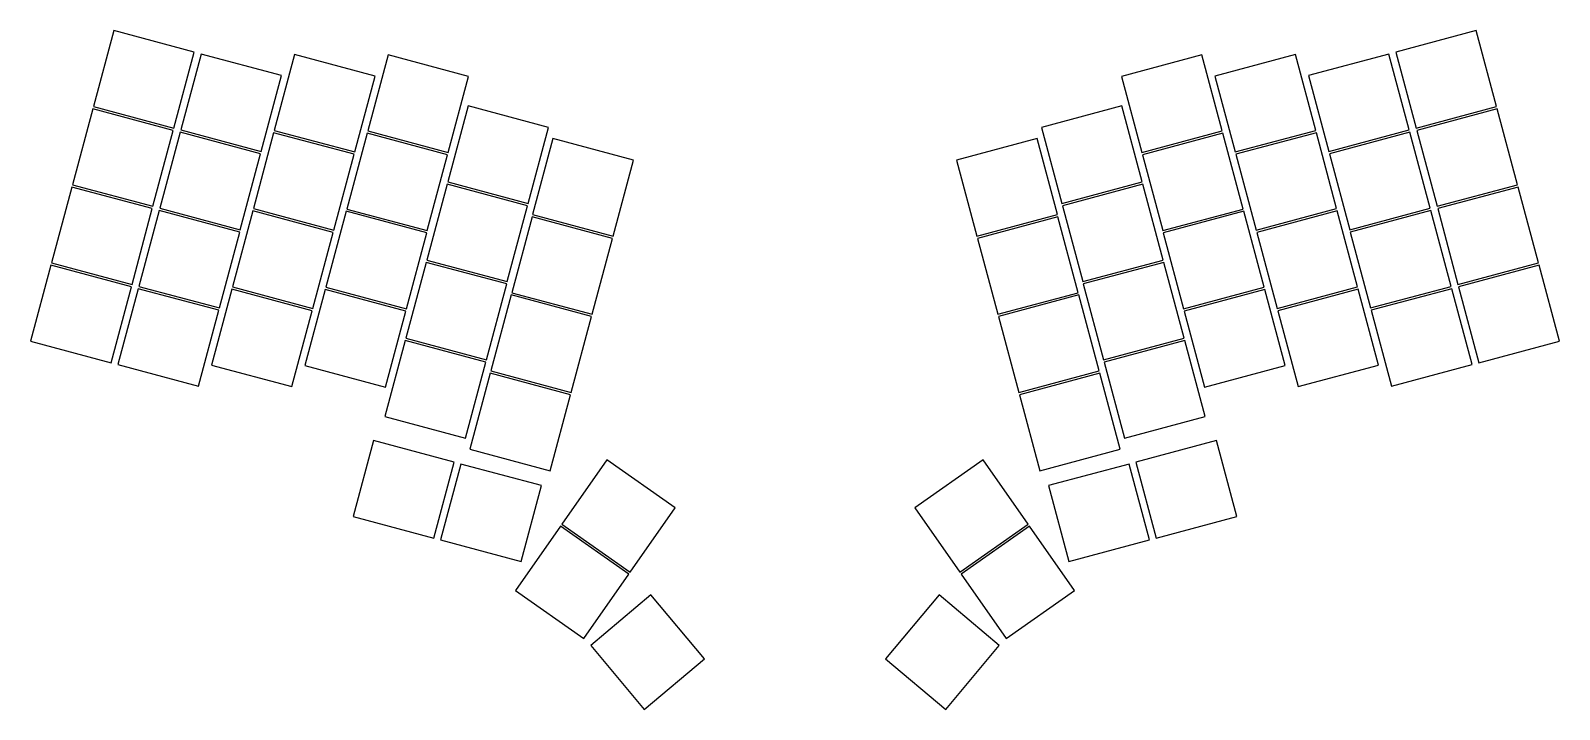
# Model space of a CAD drawing. Header units: millimetres. Extents: x -11 to 311, y -83 to 59.
import ezdxf

# ---------------------------------------------------------------- set-up
doc = ezdxf.new("R2010")
doc.units = ezdxf.units.MM

msp = doc.modelspace()

# ---------------------------------------------------------------- linework, layer by layer
for p, q in [((6.88, 59.5), (2.61, 43.56)), ((23.79, 54.97), (6.88, 59.5)), ((293.12, 59.5), (276.21, 54.97)), ((297.39, 43.56), (293.12, 59.5)), ((19.52, 39.03), (23.79, 54.97)), ((276.21, 54.97), (280.48, 39.03)), ((25.24, 54.58), (20.97, 38.64)), ((42.14, 50.05), (25.24, 54.58)), ((44.88, 54.49), (40.61, 38.55)), ((61.79, 49.96), (44.88, 54.49)), ((64.53, 54.4), (60.26, 38.46)), ((81.43, 49.87), (64.53, 54.4)), ((235.47, 54.4), (218.57, 49.87)), ((239.74, 38.46), (235.47, 54.4)), ((255.12, 54.49), (238.21, 49.96)), ((259.39, 38.55), (255.12, 54.49)), ((274.76, 54.58), (257.86, 50.05)), ((279.03, 38.64), (274.76, 54.58)), ((37.87, 34.11), (42.14, 50.05)), ((57.52, 34.02), (61.79, 49.96)), ((77.16, 33.94), (81.43, 49.87)), ((218.57, 49.87), (222.84, 33.94)), ((238.21, 49.96), (242.48, 34.02)), ((257.86, 50.05), (262.13, 34.11)), ((2.48, 43.08), (-1.79, 27.14)), ((19.39, 38.55), (2.48, 43.08)), ((2.61, 43.56), (19.52, 39.03)), ((81.33, 43.69), (77.06, 27.75)), ((98.23, 39.16), (81.33, 43.69)), ((218.67, 43.69), (201.77, 39.16)), ((222.94, 27.75), (218.67, 43.69)), ((280.48, 39.03), (297.39, 43.56)), ((297.52, 43.08), (280.61, 38.55)), ((301.79, 27.14), (297.52, 43.08)), ((15.12, 22.61), (19.39, 38.55)), ((20.97, 38.64), (37.87, 34.11)), ((40.61, 38.55), (57.52, 34.02)), ((93.96, 23.22), (98.23, 39.16)), ((201.77, 39.16), (206.04, 23.22)), ((242.48, 34.02), (259.39, 38.55)), ((262.13, 34.11), (279.03, 38.64)), ((280.61, 38.55), (284.88, 22.61)), ((20.84, 38.16), (16.57, 22.22)), ((37.74, 33.63), (20.84, 38.16)), ((40.48, 38.07), (36.21, 22.13)), ((57.39, 33.54), (40.48, 38.07)), ((60.13, 37.98), (55.86, 22.04)), ((77.03, 33.45), (60.13, 37.98)), ((60.26, 38.46), (77.16, 33.94)), ((99.16, 36.84), (94.89, 20.9)), ((116.07, 32.31), (99.16, 36.84)), ((200.84, 36.84), (183.93, 32.31)), ((205.11, 20.9), (200.84, 36.84)), ((222.84, 33.94), (239.74, 38.46)), ((239.87, 37.98), (222.97, 33.45)), ((244.14, 22.04), (239.87, 37.98)), ((259.52, 38.07), (242.61, 33.54)), ((263.79, 22.13), (259.52, 38.07)), ((279.16, 38.16), (262.26, 33.63)), ((283.43, 22.22), (279.16, 38.16)), ((33.47, 17.69), (37.74, 33.63)), ((53.12, 17.6), (57.39, 33.54)), ((72.76, 17.51), (77.03, 33.45)), ((111.8, 16.37), (116.07, 32.31)), ((183.93, 32.31), (188.2, 16.37)), ((222.97, 33.45), (227.24, 17.51)), ((242.61, 33.54), (246.88, 17.6)), ((262.26, 33.63), (266.53, 17.69)), ((-1.92, 26.65), (-6.19, 10.72)), ((14.99, 22.12), (-1.92, 26.65)), ((-1.79, 27.14), (15.12, 22.61)), ((76.93, 27.27), (72.66, 11.33)), ((93.83, 22.74), (76.93, 27.27)), ((77.06, 27.75), (93.96, 23.22)), ((206.04, 23.22), (222.94, 27.75)), ((223.07, 27.27), (206.17, 22.74)), ((227.34, 11.33), (223.07, 27.27)), ((284.88, 22.61), (301.79, 27.14)), ((301.92, 26.65), (285.01, 22.12)), ((306.19, 10.72), (301.92, 26.65)), ((89.56, 6.8), (93.83, 22.74)), ((206.17, 22.74), (210.44, 6.8)), ((10.72, 6.19), (14.99, 22.12)), ((16.44, 21.74), (12.17, 5.8)), ((33.34, 17.21), (16.44, 21.74)), ((16.57, 22.22), (33.47, 17.69)), ((36.08, 21.65), (31.81, 5.71)), ((52.99, 17.12), (36.08, 21.65)), ((36.21, 22.13), (53.12, 17.6)), ((55.73, 21.56), (51.46, 5.62)), ((72.63, 17.03), (55.73, 21.56)), ((55.86, 22.04), (72.76, 17.51)), ((94.76, 20.42), (90.49, 4.48)), ((111.67, 15.89), (94.76, 20.42)), ((94.89, 20.9), (111.8, 16.37)), ((188.2, 16.37), (205.11, 20.9)), ((205.24, 20.42), (188.33, 15.89)), ((209.51, 4.48), (205.24, 20.42)), ((227.24, 17.51), (244.14, 22.04)), ((244.27, 21.56), (227.37, 17.03)), ((248.54, 5.62), (244.27, 21.56)), ((246.88, 17.6), (263.79, 22.13)), ((263.92, 21.65), (247.01, 17.12)), ((268.19, 5.71), (263.92, 21.65)), ((266.53, 17.69), (283.43, 22.22)), ((283.56, 21.74), (266.66, 17.21)), ((287.83, 5.8), (283.56, 21.74)), ((285.01, 22.12), (289.28, 6.19)), ((29.07, 1.27), (33.34, 17.21)), ((48.72, 1.18), (52.99, 17.12)), ((68.36, 1.09), (72.63, 17.03)), ((227.37, 17.03), (231.64, 1.09)), ((247.01, 17.12), (251.28, 1.18)), ((266.66, 17.21), (270.93, 1.27)), ((107.4, -0.05), (111.67, 15.89)), ((188.33, 15.89), (192.6, -0.05)), ((-6.32, 10.23), (-10.59, -5.7)), ((10.59, 5.7), (-6.32, 10.23)), ((-6.19, 10.72), (10.72, 6.19)), ((72.53, 10.85), (68.26, -5.09)), ((89.43, 6.32), (72.53, 10.85)), ((72.66, 11.33), (89.56, 6.8)), ((210.44, 6.8), (227.34, 11.33)), ((227.47, 10.85), (210.57, 6.32)), ((231.74, -5.09), (227.47, 10.85)), ((289.28, 6.19), (306.19, 10.72)), ((306.32, 10.23), (289.41, 5.7)), ((310.59, -5.7), (306.32, 10.23)), ((6.32, -10.23), (10.59, 5.7)), ((12.04, 5.32), (7.77, -10.62)), ((28.94, 0.79), (12.04, 5.32)), ((12.17, 5.8), (29.07, 1.27)), ((31.68, 5.23), (27.41, -10.71)), ((48.59, 0.7), (31.68, 5.23)), ((31.81, 5.71), (48.72, 1.18)), ((51.33, 5.14), (47.06, -10.8)), ((68.23, 0.61), (51.33, 5.14)), ((51.46, 5.62), (68.36, 1.09)), ((85.16, -9.62), (89.43, 6.32)), ((90.36, 4), (86.09, -11.94)), ((107.27, -0.53), (90.36, 4)), ((90.49, 4.48), (107.4, -0.05)), ((192.6, -0.05), (209.51, 4.48)), ((209.64, 4), (192.73, -0.53)), ((213.91, -11.94), (209.64, 4)), ((210.57, 6.32), (214.84, -9.62)), ((231.64, 1.09), (248.54, 5.62)), ((248.67, 5.14), (231.77, 0.61)), ((252.94, -10.8), (248.67, 5.14)), ((251.28, 1.18), (268.19, 5.71)), ((268.32, 5.23), (251.41, 0.7)), ((272.59, -10.71), (268.32, 5.23)), ((270.93, 1.27), (287.83, 5.8)), ((287.96, 5.32), (271.06, 0.79)), ((292.23, -10.62), (287.96, 5.32)), ((289.41, 5.7), (293.68, -10.23)), ((24.67, -15.15), (28.94, 0.79)), ((44.32, -15.24), (48.59, 0.7)), ((63.96, -15.33), (68.23, 0.61)), ((231.77, 0.61), (236.04, -15.33)), ((251.41, 0.7), (255.68, -15.24)), ((271.06, 0.79), (275.33, -15.15)), ((103, -16.47), (107.27, -0.53)), ((192.73, -0.53), (197, -16.47)), ((-10.59, -5.7), (6.32, -10.23)), ((68.13, -5.57), (63.86, -21.51)), ((85.03, -10.1), (68.13, -5.57)), ((68.26, -5.09), (85.16, -9.62)), ((214.84, -9.62), (231.74, -5.09)), ((231.87, -5.57), (214.97, -10.1)), ((236.14, -21.51), (231.87, -5.57)), ((293.68, -10.23), (310.59, -5.7)), ((7.77, -10.62), (24.67, -15.15)), ((27.41, -10.71), (44.32, -15.24)), ((47.06, -10.8), (63.96, -15.33)), ((80.76, -26.04), (85.03, -10.1)), ((85.96, -12.42), (81.69, -28.36)), ((102.87, -16.95), (85.96, -12.42)), ((86.09, -11.94), (103, -16.47)), ((197, -16.47), (213.91, -11.94)), ((214.04, -12.42), (197.13, -16.95)), ((218.31, -28.36), (214.04, -12.42)), ((214.97, -10.1), (219.24, -26.04)), ((236.04, -15.33), (252.94, -10.8)), ((255.68, -15.24), (272.59, -10.71)), ((275.33, -15.15), (292.23, -10.62)), ((98.6, -32.89), (102.87, -16.95)), ((197.13, -16.95), (201.4, -32.89)), ((63.86, -21.51), (80.76, -26.04)), ((219.24, -26.04), (236.14, -21.51)), ((61.47, -26.56), (57.2, -42.5)), ((78.37, -31.09), (61.47, -26.56)), ((81.69, -28.36), (98.6, -32.89)), ((201.4, -32.89), (218.31, -28.36)), ((238.53, -26.56), (221.63, -31.09)), ((242.8, -42.5), (238.53, -26.56)), ((74.1, -47.03), (78.37, -31.09)), ((79.82, -31.48), (75.55, -47.42)), ((96.73, -36.01), (79.82, -31.48)), ((110.5, -30.62), (101.04, -44.14)), ((124.83, -40.66), (110.5, -30.62)), ((189.5, -30.62), (175.17, -40.66)), ((198.96, -44.14), (189.5, -30.62)), ((220.18, -31.48), (203.27, -36.01)), ((224.45, -47.42), (220.18, -31.48)), ((221.63, -31.09), (225.9, -47.03)), ((92.45, -51.95), (96.73, -36.01)), ((203.27, -36.01), (207.55, -51.95)), ((115.37, -54.17), (124.83, -40.66)), ((175.17, -40.66), (184.63, -54.17)), ((57.2, -42.5), (74.1, -47.03)), ((100.75, -44.55), (91.28, -58.06)), ((115.08, -54.58), (100.75, -44.55)), ((101.04, -44.14), (115.37, -54.17)), ((184.63, -54.17), (198.96, -44.14)), ((199.25, -44.55), (184.92, -54.58)), ((208.72, -58.06), (199.25, -44.55)), ((225.9, -47.03), (242.8, -42.5)), ((75.55, -47.42), (92.45, -51.95)), ((207.55, -51.95), (224.45, -47.42)), ((105.62, -68.1), (115.08, -54.58)), ((184.92, -54.58), (194.38, -68.1)), ((91.28, -58.06), (105.62, -68.1)), ((119.73, -58.97), (107.09, -69.58)), ((130.98, -72.38), (119.73, -58.97)), ((180.27, -58.97), (169.02, -72.38)), ((192.91, -69.58), (180.27, -58.97)), ((194.38, -68.1), (208.72, -58.06)), ((107.09, -69.58), (118.34, -82.99)), ((181.66, -82.99), (192.91, -69.58)), ((118.34, -82.99), (130.98, -72.38)), ((169.02, -72.38), (181.66, -82.99))]:
    msp.add_line(p, q)

doc.saveas('drawing.dxf')
